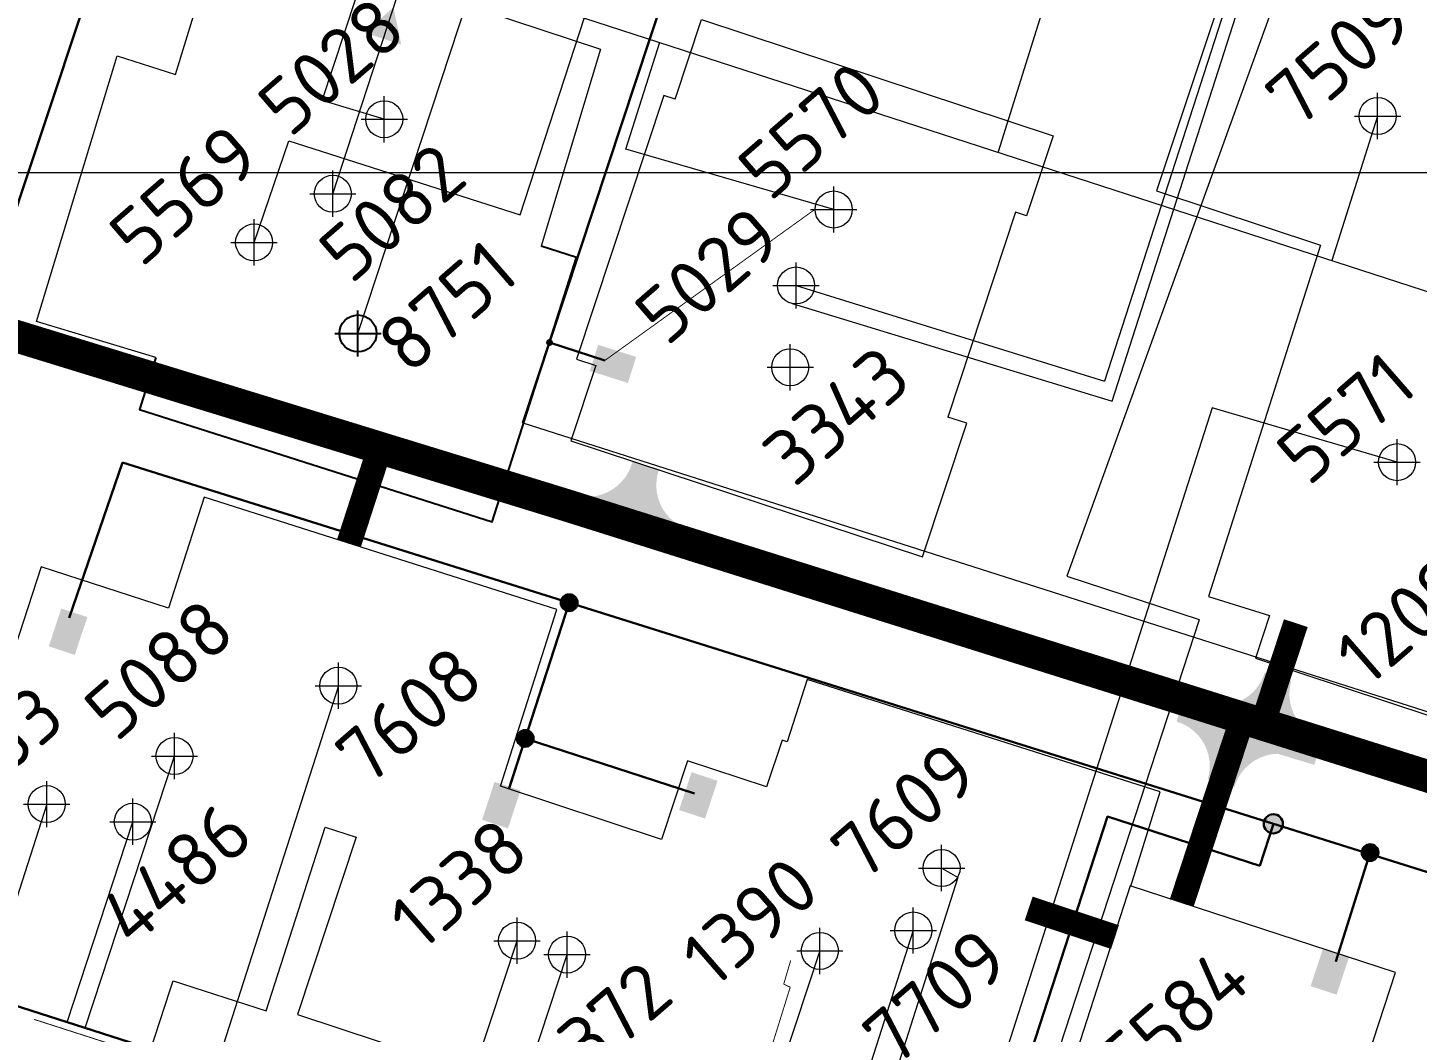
# Model space of a CAD drawing. Header units: millimetres. Extents: x 519 to 9564855, y -810 to 5021775.
# Drawn here: x 9539664.9 to 9539965.1, y 4997814.2 to 4998031.3 of the extents above; entities that cross this region are included whole.
import ezdxf

# ---------------------------------------------------------------- set-up
doc = ezdxf.new("R2010")
doc.units = ezdxf.units.MM
doc.header["$LTSCALE"] = 2
doc.header["$MEASUREMENT"] = 0
doc.header["$PDMODE"] = 2
doc.header["$PDSIZE"] = 5
doc.linetypes.add('1', pattern=[0])
for name, color, linetype, lineweight in [('200 скв. на 2010 год', 61, 'Continuous', 0), ('PPLINE_GAS', 4, 'GAS_LINE', 30), ('WELLS(drilled after 2000y)', 6, 'Continuous', 40), ('Электро', 1, 'Continuous', 30), ('Электроснаб', 1, 'Continuous', 18), ('Электроснабжене', 1, 'Continuous', 18)]:
    doc.layers.add(name, color=color, linetype=linetype, lineweight=lineweight)
for name, color, linetype in [('Existing roads', 41, 'Continuous'), ('new 100 wells', 131, 'Continuous'), ('OilColl&Flowlines', 3, 'Continuous'), ('Stage 12 wells.Text&Frame', 52, 'Continuous'), ('Скважины  2018 года', 7, 'Continuous'), ('Скважины 2017г', 221, 'Continuous'), ('Скважины 2019г.', 241, 'Continuous'), ('Скважины на 2013 год.', 21, '1'), ('Скважины на 2025 год _ОСМОТР', 5, 'Continuous')]:
    doc.layers.add(name, color=color, linetype=linetype)
doc.styles.add('92051501$0$STANDARD', font='simplex.shx')
doc.styles.add('Elect', font='isocpeur.ttf')
doc.styles.get("Standard").update_dxf_attribs({"font": 'isocpeur.ttf', "width": 0.5})
doc.linetypes.add('CAB', pattern='A,0.7,-0.43403,["K",Standard,S=0.9,R=0,X=-0.4,Y=-0.3],-0.8', length=1.93403)
doc.linetypes.add('GAS_LINE', pattern='A,0.5,-0.2,["G",92051501$0$STANDARD,S=0.1,R=0,X=-0.1,Y=-0.05],-0.05', length=0.75)

msp = doc.modelspace()

# ---------------------------------------------------------------- hatches: boundary and pattern name
at = {"layer": 'Existing roads', "lineweight": 0}
h = msp.add_hatch(color=256, dxfattribs=at)
edge = h.paths.add_edge_path(flags=16)
edge.add_line((9542915.00048, 4997805.77889), (9542915.82838, 4997805.50495))
edge = h.paths.add_edge_path(flags=16)
edge.add_line((9542915.0804, 4997806.02041), (9542916.50414, 4997805.54932))
edge = h.paths.add_edge_path(flags=17)
edge.add_line((9542915.16031, 4997806.26193), (9542916.96364, 4997805.66524))
edge = h.paths.add_edge_path(flags=17)
edge.add_line((9542915.24023, 4997806.50345), (9542917.32836, 4997805.81252))
edge = h.paths.add_edge_path(flags=17)
edge.add_line((9542915.32014, 4997806.74496), (9542917.63357, 4997805.97949))
edge = h.paths.add_edge_path(flags=17)
edge.add_line((9542915.40006, 4997806.98648), (9542917.89543, 4997806.16081))
edge = h.paths.add_edge_path(flags=17)
edge.add_line((9542915.47997, 4997807.228), (9542918.12293, 4997806.3535))
edge = h.paths.add_edge_path(flags=17)
edge.add_line((9542915.55988, 4997807.46952), (9542918.32156, 4997806.55573))
edge = h.paths.add_edge_path(flags=17)
edge.add_line((9542915.6398, 4997807.71104), (9542918.49494, 4997806.76633))
edge = h.paths.add_edge_path(flags=17)
edge.add_line((9542915.71971, 4997807.95256), (9542918.64549, 4997806.98447))
edge = h.paths.add_edge_path(flags=17)
edge.add_line((9542915.79963, 4997808.19408), (9542918.77483, 4997807.20964))
edge = h.paths.add_edge_path(flags=17)
edge.add_line((9542915.87954, 4997808.4356), (9542918.88401, 4997807.44147))
edge = h.paths.add_edge_path(flags=17)
edge.add_line((9542916.09053, 4997811.84928), (9542916.91843, 4997811.57535))
edge = h.paths.add_edge_path(flags=17)
edge.add_line((9542915.41477, 4997811.80492), (9542916.83851, 4997811.33383))
edge = h.paths.add_edge_path(flags=17)
edge.add_line((9542914.95527, 4997811.689), (9542916.7586, 4997811.09231))
edge = h.paths.add_edge_path(flags=16)
edge.add_line((9542914.59055, 4997811.54171), (9542916.67869, 4997810.85079))
edge = h.paths.add_edge_path(flags=17)
edge.add_line((9542914.28535, 4997811.37474), (9542916.59877, 4997810.60927))
edge = h.paths.add_edge_path(flags=16)
edge.add_line((9542914.02348, 4997811.19343), (9542916.51886, 4997810.36775))
edge = h.paths.add_edge_path(flags=16)
edge.add_line((9542913.79599, 4997811.00074), (9542916.43894, 4997810.12623))
edge = h.paths.add_edge_path(flags=16)
edge.add_line((9542913.59735, 4997810.7985), (9542916.35903, 4997809.88471))
edge = h.paths.add_edge_path(flags=17)
edge.add_line((9542913.42397, 4997810.58791), (9542916.27911, 4997809.64319))
edge = h.paths.add_edge_path(flags=17)
edge.add_line((9542913.27342, 4997810.36976), (9542916.1992, 4997809.40167))
edge = h.paths.add_edge_path(flags=17)
edge.add_line((9542913.14408, 4997810.1446), (9542916.11928, 4997809.16016))
edge = h.paths.add_edge_path(flags=17)
edge.add_line((9542913.0349, 4997809.91276), (9542916.03937, 4997808.91864))
edge = h.paths.add_edge_path(flags=16)
edge.add_line((9542912.9453, 4997809.67445), (9542918.97361, 4997807.67979))
edge = h.paths.add_edge_path(flags=0)
edge.add_line((9542912.9453, 4997809.67445), (9542918.97361, 4997807.67979))
edge = h.paths.add_edge_path(flags=17)
edge.add_line((9542916.95679, 4997811.69128), (9542914.96213, 4997805.66296))
edge = h.paths.add_edge_path()
edge.add_arc((9542915.95946, 4997808.67712), 3.17487, 0, 360)
h.paths.add_polyline_path([(9541621.30331, 4998240.21534), (9541619.40682, 4998234.52294), (9541668.34915, 4998218.3288), (9541670.24564, 4998224.02121)])
edge = h.paths.add_edge_path()
edge.add_line((9541543.45632, 4998259.65358), (9541545.35281, 4998265.34598))
edge.add_line((9541545.35281, 4998265.34598), (9539882.1273, 4998815.67717))
edge.add_arc((9539884.64036, 4998823.2722), 8, 161.691556, 251.691556, ccw=False)
edge.add_line((9539877.04533, 4998825.78526), (9539870.13442, 4998804.89892))
edge.add_arc((9539877.72945, 4998802.38586), 8, 71.691556, 161.691556, ccw=False)
edge.add_line((9539880.24251, 4998809.9809), (9541543.45632, 4998259.65358))
h.paths.add_polyline_path([(9542731.24197, 4997866.63683), (9542733.13846, 4997872.32923), (9541746.19614, 4998198.89057), (9541744.29964, 4998193.19816)])
edge = h.paths.add_edge_path()
edge.add_line((9542910.0184, 4997814.64503), (9542909.36398, 4997812.66899))
edge.add_line((9542909.36398, 4997812.66899), (9542916.00503, 4997810.46964))
edge.add_arc((9542908.97287, 4997822.57537), 14, 300.1520949, 341.6915561)
edge.add_line((9542922.26418, 4997818.17752), (9542982.04609, 4997998.85197))
edge.add_arc((9542983.94484, 4997998.22371), 2, 71.691556, 161.6915561, ccw=False)
edge.add_line((9542984.57311, 4998000.12246), (9542975.07709, 4998003.26452))
edge.add_arc((9542974.44884, 4998001.36581), 1.99996, -18.3072492, 71.6915562, ccw=False)
edge.add_line((9542976.34757, 4998000.73759), (9542916.56564, 4997820.06306))
edge.add_arc((9542908.97061, 4997822.57612), 8, 277.5258796, 341.691556, ccw=False)
h.paths.add_polyline_path([(9542831.9304, 4997833.32085), (9542833.8167, 4997839.01663), (9542809.08896, 4997847.19859), (9542807.19247, 4997841.50618)])
at = {"layer": 'Existing roads', "linetype": 'ByBlock', "lineweight": 0, "ltscale": 25}
h = msp.add_hatch(color=41, dxfattribs=at)
edge = h.paths.add_edge_path()
edge.add_line((9539781.16815, 4997924.6049), (9539806.05918, 4997917.09248))
edge.add_line((9539806.05918, 4997917.09248), (9539807.79282, 4997922.83657))
edge.add_arc((9539810.68257, 4997932.41049), 10.00053, 160.3140374, 253.2042866, ccw=False)
edge.add_line((9539801.26654, 4997935.77931), (9539795.52245, 4997937.51295))
edge.add_arc((9539785.78691, 4997939.96512), 10.03962, 253.2991719, 345.8625275, ccw=False)
edge.add_line((9539782.90178, 4997930.34898), (9539781.16815, 4997924.6049))
for points in [[(9539917.92296, 4997879.50874), (9539942.81399, 4997871.99632), (9539944.54763, 4997877.7404, -0.414213562), (9539937.86354, 4997890.20327), (9539932.11946, 4997891.93691, -0.414213562), (9539919.65659, 4997885.25282)], [(9539939.69715, 4997879.74645), (9539914.75753, 4997887.09596), (9539913.06149, 4997881.34066, -0.414213562), (9539919.82691, 4997868.92177), (9539925.58221, 4997867.22573, -0.414213562), (9539938.00111, 4997873.99115)]]:
    msp.add_hatch(color=41, dxfattribs=at).paths.add_polyline_path(points)
at = {"layer": 'Электро', "ltscale": 7.5}
msp.add_hatch(color=256, dxfattribs=at).paths.add_polyline_path([(9539788.12015, 4997962.75963), (9539786.32438, 4997957.12751), (9539794.53524, 4997954.50954), (9539796.331, 4997960.14166)])
at = {"layer": 'Электро'}
h = msp.add_hatch(color=256, dxfattribs=at)
edge = h.paths.add_edge_path()
edge.add_arc((9539781.85374, 4997907.03698), 1.80448, 0, 360)
for points in [[(9539669.44263, 4997897.60091), (9539675.05486, 4997895.74393), (9539677.76209, 4997903.92579), (9539672.14986, 4997905.78277)], [(9539805.59398, 4997862.23502), (9539811.20622, 4997860.37804), (9539813.91344, 4997868.5599), (9539808.30121, 4997870.41688)], [(9539763.03206, 4997860.13495), (9539768.64429, 4997858.27796), (9539771.35152, 4997866.45982), (9539765.73929, 4997868.31681)], [(9539942.01859, 4997824.1888), (9539947.63082, 4997822.33181), (9539950.33805, 4997830.51367), (9539944.72582, 4997832.37066)]]:
    msp.add_hatch(color=256, dxfattribs=at).paths.add_polyline_path(points)
h = msp.add_hatch(color=256, dxfattribs=at)
edge = h.paths.add_edge_path()
edge.add_arc((9539772.37357, 4997877.71981), 1.80448, 0, 360)
h = msp.add_hatch(color=256, dxfattribs=at)
edge = h.paths.add_edge_path()
edge.add_arc((9539933.97367, 4997859.25538), 2.06767, 0, 360)
h = msp.add_hatch(color=256, dxfattribs=at)
edge = h.paths.add_edge_path()
edge.add_arc((9539954.86128, 4997853.03667), 1.80448, 0, 360)
at = {"layer": 'Электроснаб', "lineweight": 0, "ltscale": 7.5}
msp.add_hatch(color=1, dxfattribs=at).paths.add_polyline_path([(9539788.12015, 4997962.75963), (9539786.32438, 4997957.12751), (9539794.53524, 4997954.50954), (9539796.331, 4997960.14166)])
at = {"layer": 'Электроснаб', "lineweight": 0}
h = msp.add_hatch(color=1, dxfattribs=at)
edge = h.paths.add_edge_path()
edge.add_arc((9539781.85374, 4997907.03698), 1.80448, 0, 360)
for points in [[(9539669.44263, 4997897.60091), (9539675.05486, 4997895.74393), (9539677.76209, 4997903.92579), (9539672.14986, 4997905.78277)], [(9539805.59398, 4997862.23502), (9539811.20622, 4997860.37804), (9539813.91344, 4997868.5599), (9539808.30121, 4997870.41688)], [(9539763.03206, 4997860.13495), (9539768.64429, 4997858.27796), (9539771.35152, 4997866.45982), (9539765.73929, 4997868.31681)], [(9539942.01859, 4997824.1888), (9539947.63082, 4997822.33181), (9539950.33805, 4997830.51367), (9539944.72582, 4997832.37066)]]:
    msp.add_hatch(color=1, dxfattribs=at).paths.add_polyline_path(points)
h = msp.add_hatch(color=1, dxfattribs=at)
edge = h.paths.add_edge_path()
edge.add_arc((9539772.37357, 4997877.71981), 1.80448, 0, 360)
h = msp.add_hatch(color=1, dxfattribs=at)
edge = h.paths.add_edge_path()
edge.add_arc((9539933.97367, 4997859.25538), 2.06767, 0, 360)
h = msp.add_hatch(color=1, dxfattribs=at)
edge = h.paths.add_edge_path()
edge.add_arc((9539954.86128, 4997853.03667), 1.80448, 0, 360)
at = {"layer": 'Электроснабжене', "lineweight": 0, "ltscale": 7.5}
msp.add_hatch(color=1, dxfattribs=at).paths.add_polyline_path([(9539788.12015, 4997962.75963), (9539786.32438, 4997957.12751), (9539794.53524, 4997954.50954), (9539796.331, 4997960.14166)])
at = {"layer": 'Электроснабжене', "lineweight": 0}
h = msp.add_hatch(color=1, dxfattribs=at)
edge = h.paths.add_edge_path()
edge.add_arc((9539781.85374, 4997907.03698), 1.80448, 0, 360)
for points in [[(9539669.44263, 4997897.60091), (9539675.05486, 4997895.74393), (9539677.76209, 4997903.92579), (9539672.14986, 4997905.78277)], [(9539805.59398, 4997862.23502), (9539811.20622, 4997860.37804), (9539813.91344, 4997868.5599), (9539808.30121, 4997870.41688)], [(9539763.03206, 4997860.13495), (9539768.64429, 4997858.27796), (9539771.35152, 4997866.45982), (9539765.73929, 4997868.31681)], [(9539942.01859, 4997824.1888), (9539947.63082, 4997822.33181), (9539950.33805, 4997830.51367), (9539944.72582, 4997832.37066)]]:
    msp.add_hatch(color=1, dxfattribs=at).paths.add_polyline_path(points)
h = msp.add_hatch(color=1, dxfattribs=at)
edge = h.paths.add_edge_path()
edge.add_arc((9539772.37357, 4997877.71981), 1.80448, 0, 360)
h = msp.add_hatch(color=1, dxfattribs=at)
edge = h.paths.add_edge_path()
edge.add_arc((9539933.97367, 4997859.25538), 2.06767, 0, 360)
h = msp.add_hatch(color=1, dxfattribs=at)
edge = h.paths.add_edge_path()
edge.add_arc((9539954.86128, 4997853.03667), 1.80448, 0, 360)

# ---------------------------------------------------------------- linework, layer by layer
at = {"layer": '200 скв. на 2010 год', "color": 0, "linetype": 'ByBlock', "lineweight": 0}
for points in [[(9539696.82469, 4998021.17838), (9539701.24342, 4998035.72875), (9539706.93317, 4998034.01343)], [(9539787.58093, 4997958.28759), (9539782.18202, 4997941.97759), (9539858.20837, 4997916.97637), (9539867.74414, 4997945.79562), (9539863.63399, 4997947.15559)], [(9539933.14026, 4997904.25923), (9539930.13701, 4997895.03745), (9539987.12241, 4997876.18202), (9539988.53659, 4997880.456), (9539988.53659, 4997880.456)], [(9539801.81099, 4997855.85853), (9539767.0452, 4997867.3619)], [(9539695.63036, 4997823.35102), (9539696.30027, 4997825.29727), (9539716.41178, 4997818.83582), (9539729.13306, 4997858.51761)]]:
    msp.add_lwpolyline(points, dxfattribs=at)
for centre in [(9539730.8, 4997995.4), (9539829.6, 4997957.9), (9539687.6, 4997859.7), (9539781.4, 4997831)]:
    msp.add_circle(centre, 4, dxfattribs=at)
for p in [(9539730.8, 4997995.4), (9539829.6, 4997957.9), (9539687.6, 4997859.7), (9539781.4, 4997831)]:
    msp.add_point(p, dxfattribs=at)
at = {"layer": 'Existing roads', "color": 0, "linetype": 'ByBlock', "lineweight": 0, "ltscale": 80}
msp.add_line((9533000, 4998000), (9548000, 4998000), dxfattribs=at)
at = {"layer": 'Existing roads', "lineweight": 0, "flags": 128}
for points, const_width in [([(9539565.39469, 4997994.43913), (9539781.43469, 4997928.03913), (9540419.33469, 4997727.26913), (9541536.98469, 4997374.84913), (9541686.09469, 4997327.92913), (9543001.21469, 4996911.42913)], 7), ([(9539734.27843, 4997919.85591), (9539740.96595, 4997940.47722)], 5.4), ([(9539938.83234, 4997902.61446), (9539930.91002, 4997878.67144)], 5.4)]:
    msp.add_lwpolyline(points, dxfattribs=dict(at, const_width=const_width))
at = {"layer": 'Existing roads', "lineweight": 0, "const_width": 5.4}
for points in [[(9539914.19022, 4997842.20276), (9539926.63316, 4997880.01752)], [(9539881.11353, 4997840.95784), (9539899.76389, 4997834.78609)]]:
    msp.add_lwpolyline(points, dxfattribs=at)
at = {"layer": 'new 100 wells', "color": 0, "linetype": 'ByBlock', "lineweight": 0}
for points in [[(9539824.50178, 4997867.21671), (9539807.43745, 4997872.86299), (9539801.81099, 4997855.85853)], [(9539735.8596, 4997856.3921), (9539723.18202, 4997818.07759), (9539794.56647, 4997794.45777), (9539794.73751, 4997794.9747)]]:
    msp.add_lwpolyline(points, dxfattribs=at)
for centre in [(9539770.6, 4997834), (9539836, 4997831.8)]:
    msp.add_circle(centre, 4, dxfattribs=at)
for p in [(9539770.6, 4997834), (9539836, 4997831.8)]:
    msp.add_point(p, dxfattribs=at)
at = {"layer": 'OilColl&Flowlines', "linetype": 'ByBlock', "lineweight": 0}
for p, q in [((9539728.5062, 4998015.57505), (9539823.39136, 4998302.54028)), ((9539901.2, 4998089.7), (9539874.49547, 4998004.43597)), ((9539741.9, 4998011.5), (9539728.5062, 4998015.57505))]:
    msp.add_line(p, q, dxfattribs=at)
at = {"layer": 'OilColl&Flowlines', "color": 3, "linetype": 'ByBlock', "lineweight": 0, "ltscale": 5}
for p, q in [((9539991.40981, 4998245.55594), (9539897.48777, 4997954.89937)), ((9539899.14812, 4997950.59425), (9539993.78797, 4998245.07996)), ((9539730.8, 4997995.4), (9539747.18538, 4998045.80078)), ((9539736.23, 4997965.21), (9539761.21677, 4998041.23316, -15.60874)), ((9539830.86, 4997975.58), (9539897.48777, 4997954.89937)), ((9539830, 4997971.7), (9539899.14812, 4997950.59425)), ((9539677.29817, 4997815.17347, 12.05747), (9539696.6, 4997873.9)), ((9539673.3779, 4997816.42874, 8.88426), (9539687.6, 4997859.7)), ((9539756.12333, 4997789.93368), (9539770.6, 4997834)), ((9539766.79027, 4997786.51813), (9539781.4, 4997831))]:
    msp.add_line(p, q, dxfattribs=at)
at = {"layer": 'OilColl&Flowlines', "lineweight": 30}
msp.add_line((9539804.72297, 4997774.37209), (9539537.64941, 4997859.88896), dxfattribs=at)
at = {"layer": 'OilColl&Flowlines', "lineweight": 0}
msp.add_line((9539836, 4997831.8), (9539815.76236, 4997770.83728), dxfattribs=at)
msp.add_solid([(9539745.58202, 4998027.60593), (9539737.72491, 4998030.20571), (9539743.90494, 4998035.71027)], dxfattribs=at)
at = {"layer": 'PPLINE_GAS', "color": 4, "linetype": 'GAS_LINE', "lineweight": 0, "ltscale": 15}
for p, q in [((9540007.69199, 4998240.16846), (9539889.37, 4997912.74)), ((9539889.37, 4997912.74), (9539917.96667, 4997903.40167)), ((9539917.94, 4997903.32), (9539864.48, 4997739.61))]:
    msp.add_line(p, q, dxfattribs=at)
at = {"layer": 'Stage 12 wells.Text&Frame', "color": 0, "linetype": 'ByBlock', "lineweight": 0}
for points in [[(9539706.93317, 4998034.01343), (9539712.34342, 4998051.82875), (9539788.64405, 4998026.61234), (9539775.83115, 4997984.07583)], [(9539804.73726, 4998015.8357), (9539802.29745, 4998016.64299), (9539783.44202, 4997959.65759), (9539787.58093, 4997958.28759)], [(9539880.67326, 4997990.63771), (9539880.67326, 4997990.63771), (9539880.67326, 4997990.63771), (9539878.28417, 4997991.43175), (9539863.63399, 4997947.15559)], [(9539695.29904, 4997905.85515), (9539667.78822, 4997914.76418), (9539662.12234, 4997897.26812)]]:
    msp.add_lwpolyline(points, dxfattribs=at)
for centre in [(9539741.9, 4998011.5), (9539830.86, 4997975.58), (9539696.6, 4997873.9)]:
    msp.add_circle(centre, 4, dxfattribs=at)
for p in [(9539741.9, 4998011.5), (9539830.86, 4997975.58), (9539696.6, 4997873.9)]:
    msp.add_point(p, dxfattribs=at)
at = {"layer": 'WELLS(drilled after 2000y)', "linetype": 'ByBlock', "lineweight": 0, "ltscale": 50, "const_width": 0.2}
for points in [[(9539808.1175, 4997771.3005), (9539820.754, 4997811.993), (9539825.43167, 4997810.53853), (9539829.604, 4997823.957), (9539828.207, 4997824.621), (9539829.712, 4997829.752)], [(9539688.22107, 4997809.92735), (9539666.27769, 4997816.99681)]]:
    msp.add_lwpolyline(points, dxfattribs=at)
at = {"layer": 'Скважины  2018 года', "color": 5, "linetype": 'ByBlock', "lineweight": 0, "ltscale": 50}
for p, q in [((9539771.30043, 4997990.86088), (9539785.14392, 4998033.46752)), ((9539713.79098, 4997984.87892), (9539721.29026, 4998006.86571)), ((9539721.29026, 4998006.86571), (9539771.30043, 4997990.86088))]:
    msp.add_line(p, q, dxfattribs=at)
at = {"layer": 'Скважины  2018 года', "color": 3, "lineweight": 0, "ltscale": 50}
msp.add_line((9539956.5, 4998012.2), (9539946.58328, 4997981.00683, -12.32421), dxfattribs=at)
at = {"layer": 'Скважины  2018 года', "color": 3, "linetype": 'ByBlock', "lineweight": 0, "ltscale": 50}
msp.add_line((9539668.98623, 4997863.51149), (9539655.7207, 4997822.08257), dxfattribs=at)
at = {"layer": 'Скважины  2018 года', "color": 0, "linetype": 'ByBlock', "lineweight": 0}
for points in [[(9539984.97591, 4997971.64848), (9540003.59344, 4998027.75392), (9539927.66571, 4998052.95274), (9539908.7666, 4997996.00694), (9539944.1545, 4997984.26783)], [(9539692.59741, 4997960.03171), (9539666.79953, 4997967.79665), (9539684.23439, 4998025.20767), (9539696.82469, 4998021.17838)], [(9539767.0452, 4997867.3619), (9539779.21067, 4997905.56671), (9539702.97297, 4997929.81157), (9539695.29904, 4997905.85515)], [(9539691.28529, 4997809.93258), (9539695.63036, 4997823.35102)]]:
    msp.add_lwpolyline(points, dxfattribs=at)
for centre in [(9539956.5, 4998012.2), (9539713.79098, 4997984.87892), (9539732, 4997889.1), (9539668.98623, 4997863.51149), (9539856.2, 4997836.2)]:
    msp.add_circle(centre, 4, dxfattribs=at)
for p in [(9539713.8, 4997984.9), (9539669, 4997863.5)]:
    msp.add_point(p, dxfattribs=at)
at = {"layer": 'Скважины 2017г', "color": 3, "linetype": 'ByBlock', "lineweight": 0, "ltscale": 40}
msp.add_line((9539357.90921, 4998172.26941, -22.755), (9540642.11419, 4997755.02605), dxfattribs=at)
at = {"layer": 'Скважины 2017г', "color": 0, "linetype": 'ByBlock', "lineweight": 0}
msp.add_lwpolyline([(9539804.73726, 4998015.8357), (9539810.43745, 4998033.06299), (9539886.41798, 4998007.92241), (9539880.67326, 4997990.63771)], dxfattribs=at)
at = {"layer": 'Скважины 2017г', "color": 3, "linetype": 'ByBlock', "lineweight": 0, "ltscale": 40}
for points in [[(9539794.09513, 4998005.02011), (9539801.43243, 4998028.17516), (9539801.43243, 4998028.17516)], [(9539839, 4997992), (9539794.09513, 4998005.02011), (9539794.09513, 4998005.02011)]]:
    msp.add_lwpolyline(points, dxfattribs=at)
at = {"layer": 'Скважины 2017г', "color": 1, "linetype": 'CAB', "lineweight": 0, "ltscale": 2, "const_width": 0.2}
msp.add_lwpolyline([(9539789.55888, 4997959.37481), (9539834.9049, 4997992)], dxfattribs=at)
at = {"layer": 'Скважины 2017г', "color": 0, "linetype": 'ByBlock', "lineweight": 0}
msp.add_circle((9539839, 4997992), 4, dxfattribs=at)
msp.add_point((9539839, 4997992), dxfattribs=at)
at = {"layer": 'Скважины 2019г.', "color": 3, "linetype": 'ByBlock', "lineweight": 0, "ltscale": 50}
msp.add_line((9539732, 4997889.1), (9539705.44311, 4997806.16147), dxfattribs=at)
at = {"layer": 'Скважины 2019г.', "color": 3, "lineweight": 0}
msp.add_line((9539865.84305, 4997847.64655), (9539862.3, 4997849.7), dxfattribs=at)
at = {"layer": 'Скважины 2019г.', "color": 3, "lineweight": 0, "ltscale": 50}
for p, q in [((9539865.84305, 4997847.64655), (9539838.88066, 4997763.43596)), ((9539856.2, 4997836.2), (9539833.33678, 4997765.21058, 2))]:
    msp.add_line(p, q, dxfattribs=at)
at = {"layer": 'Скважины 2019г.', "color": 0, "linetype": 'ByBlock', "lineweight": 0}
for points in [[(9539903.1766, 4997845.8009), (9539909.51067, 4997866.16671), (9539833.27297, 4997890.41157), (9539828.9722, 4997876.98545)], [(9539828.9722, 4997876.98545), (9539827.86571, 4997877.35274), (9539824.50178, 4997867.21671)], [(9539729.13306, 4997858.51761), (9539735.8596, 4997856.3921)]]:
    msp.add_lwpolyline(points, dxfattribs=at)
msp.add_circle((9539862.3, 4997849.7), 4, dxfattribs=at)
for p in [(9539956.5, 4998012.2), (9539732, 4997889.1), (9539862.3, 4997849.7), (9539856.2, 4997836.2)]:
    msp.add_point(p, dxfattribs=at)
at = {"layer": 'Скважины на 2013 год.', "color": 3, "linetype": 'ByBlock', "lineweight": 0, "ltscale": 5}
for p, q in [((9539920.77142, 4997949.12288), (9539859.22711, 4997756.92106)), ((9539960.7, 4997937.4), (9539920.77142, 4997949.12288))]:
    msp.add_line(p, q, dxfattribs=at)
at = {"layer": 'Скважины на 2013 год.', "color": 0, "linetype": 'ByBlock', "lineweight": 0}
msp.add_lwpolyline([(9539944.1545, 4997984.26783), (9539919.96734, 4997908.40258), (9539933.14026, 4997904.25923)], dxfattribs=at)
at = {"layer": 'Скважины на 2013 год.', "color": 0, "linetype": 'ByBlock', "lineweight": 0, "ltscale": 200}
msp.add_lwpolyline([(9539953.23916, 4997805.26979), (9539960.3771, 4997827.10259), (9539903.03987, 4997845.8456), (9539878.48759, 4997769.70828), (9539891.47077, 4997765.4636)], dxfattribs=at)
at = {"layer": 'Скважины на 2013 год.', "color": 0, "linetype": 'ByBlock', "lineweight": 0}
msp.add_circle((9539960.7, 4997937.4), 4, dxfattribs=at)
msp.add_point((9539960.7, 4997937.4), dxfattribs=at)
at = {"layer": 'Скважины на 2025 год _ОСМОТР', "color": 0, "linetype": 'ByBlock', "lineweight": -2, "ltscale": 50}
msp.add_lwpolyline([(9539692.59741, 4997960.03171), (9539689.00913, 4997948.77257), (9539765.23178, 4997924.48044), (9539783.45087, 4997981.64743), (9539775.83115, 4997984.07583)], dxfattribs=at)
at = {"layer": 'Скважины на 2025 год _ОСМОТР', "color": 0, "linetype": 'ByBlock', "lineweight": -2}
msp.add_circle((9539736.23, 4997965.21), 4, dxfattribs=at)
msp.add_point((9539736.23, 4997965.21), dxfattribs=at)
at = {"layer": 'Электро'}
for p, q in [((9540154.57009, 4999471.07195, 0.00006), (9538962.08214, 4995887.9316, 0)), ((9539685.34266, 4997937.35158, 0), (9539673.8346, 4997903.78688)), ((9539685.34266, 4997937.35158, 0), (9540635.6279, 4997638.86241, 0)), ((9539898.17436, 4997860.85339, 0), (9539870.61673, 4997776.03975, 0)), ((9539931.02478, 4997850.17964, 0), (9539898.17436, 4997860.85339, 0)), ((9539933.97367, 4997859.25538, 0), (9539931.02478, 4997850.17964, 0))]:
    msp.add_line(p, q, dxfattribs=at)
at = {"layer": 'Электро', "ltscale": 0.5}
msp.add_line((9539771.87745, 4997945.93511, 0), (9539819.27889, 4998089.32914, 0), dxfattribs=at)
at = {"layer": 'Электро', "ltscale": 25}
for p, q in [((9539777.6034, 4997963.25665, 0), (9539789.55888, 4997959.37481)), ((9539947.47889, 4997829.48417, 0), (9539954.86128, 4997853.03667, 0))]:
    msp.add_line(p, q, dxfattribs=at)
at = {"layer": 'Электро', "ltscale": 0.7}
for p, q in [((9539768.8256, 4997866.7728), (9539781.85374, 4997907.03698, 0)), ((9539769.18127, 4997867.84771), (9539781.85374, 4997907.03698, 0)), ((9539808.93521, 4997865.84016), (9539772.37357, 4997877.71981, 0))]:
    msp.add_line(p, q, dxfattribs=at)
at = {"layer": 'Электро'}
for centre, radius in [((9539781.85374, 4997907.03698, 0), 1.80448), ((9539772.37357, 4997877.71981, 0), 1.80448), ((9539933.97367, 4997859.25538, 0), 2.06767), ((9539954.86128, 4997853.03667, 0), 1.80448)]:
    msp.add_circle(centre, radius, dxfattribs=at)
for start, end in [(162, 342), (342, 162)]:
    msp.add_arc((9539777.6034, 4997963.25665, 0), 0.5, start, end, dxfattribs=at)
at = {"layer": 'Электроснаб', "color": 1, "linetype": 'ByBlock', "lineweight": 0}
for p, q in [((9540154.57009, 4999471.07195, 0.00006), (9538962.08214, 4995887.9316, 0)), ((9539685.34266, 4997937.35158, 0), (9539673.8346, 4997903.78688)), ((9539685.34266, 4997937.35158, 0), (9540635.6279, 4997638.86241, 0))]:
    msp.add_line(p, q, dxfattribs=at)
at = {"layer": 'Электроснаб', "color": 1, "lineweight": 0, "ltscale": 0.5}
msp.add_line((9539771.87745, 4997945.93511, 0), (9539819.27889, 4998089.32914, 0), dxfattribs=at)
at = {"layer": 'Электроснаб', "color": 1, "lineweight": 0, "ltscale": 25}
for p, q in [((9539777.6034, 4997963.25665, 0), (9539789.55888, 4997959.37481)), ((9539947.47889, 4997829.48417, 0), (9539954.86128, 4997853.03667, 0))]:
    msp.add_line(p, q, dxfattribs=at)
at = {"layer": 'Электроснаб', "color": 1, "lineweight": 0, "ltscale": 0.7}
for p, q in [((9539769.18127, 4997867.84771), (9539781.85374, 4997907.03698, 0)), ((9539769.18127, 4997867.84771), (9539781.85374, 4997907.03698, 0)), ((9539808.93521, 4997865.84016), (9539772.37357, 4997877.71981, 0))]:
    msp.add_line(p, q, dxfattribs=at)
at = {"layer": 'Электроснаб', "color": 1, "lineweight": 0}
for p, q in [((9539898.17436, 4997860.85339, 0), (9539870.61673, 4997776.03975, 0)), ((9539931.02478, 4997850.17964, 0), (9539898.17436, 4997860.85339, 0)), ((9539933.97367, 4997859.25538, 0), (9539931.02478, 4997850.17964, 0))]:
    msp.add_line(p, q, dxfattribs=at)
for centre, radius in [((9539781.85374, 4997907.03698, 0), 1.80448), ((9539772.37357, 4997877.71981, 0), 1.80448), ((9539933.97367, 4997859.25538, 0), 2.06767), ((9539954.86128, 4997853.03667, 0), 1.80448)]:
    msp.add_circle(centre, radius, dxfattribs=at)
for start, end in [(162, 342), (342, 162)]:
    msp.add_arc((9539777.6034, 4997963.25665, 0), 0.5, start, end, dxfattribs=at)
at = {"layer": 'Электроснабжене', "color": 1, "linetype": 'ByBlock', "lineweight": 0}
for p, q in [((9540154.57009, 4999471.07195, 0.00006), (9538962.08214, 4995887.9316, 0)), ((9539685.34266, 4997937.35158, 0), (9539673.8346, 4997903.78688)), ((9539685.34266, 4997937.35158, 0), (9540635.6279, 4997638.86241, 0))]:
    msp.add_line(p, q, dxfattribs=at)
at = {"layer": 'Электроснабжене', "color": 1, "lineweight": 0, "ltscale": 0.5}
msp.add_line((9539771.87745, 4997945.93511, 0), (9539819.27889, 4998089.32914, 0), dxfattribs=at)
at = {"layer": 'Электроснабжене', "color": 1, "lineweight": 0, "ltscale": 25}
for p, q in [((9539777.6034, 4997963.25665, 0), (9539789.55888, 4997959.37481)), ((9539947.47889, 4997829.48417, 0), (9539954.86128, 4997853.03667, 0))]:
    msp.add_line(p, q, dxfattribs=at)
at = {"layer": 'Электроснабжене', "color": 1, "lineweight": 0}
for p, q in [((9539771.87745, 4997945.93511, 0), (9540730.39313, 4997639.62222, 0)), ((9539898.17436, 4997860.85339, 0), (9539870.61673, 4997776.03975, 0)), ((9539931.02478, 4997850.17964, 0), (9539898.17436, 4997860.85339, 0)), ((9539933.97367, 4997859.25538, 0), (9539931.02478, 4997850.17964, 0))]:
    msp.add_line(p, q, dxfattribs=at)
at = {"layer": 'Электроснабжене', "color": 1, "lineweight": 0, "ltscale": 0.7}
for p, q in [((9539769.18127, 4997867.84771), (9539781.85374, 4997907.03698, 0)), ((9539769.18127, 4997867.84771), (9539781.85374, 4997907.03698, 0)), ((9539808.93521, 4997865.84016), (9539772.37357, 4997877.71981, 0))]:
    msp.add_line(p, q, dxfattribs=at)
at = {"layer": 'Электроснабжене', "color": 1, "lineweight": 0}
for centre, radius in [((9539781.85374, 4997907.03698, 0), 1.80448), ((9539772.37357, 4997877.71981, 0), 1.80448), ((9539933.97367, 4997859.25538, 0), 2.06767), ((9539954.86128, 4997853.03667, 0), 1.80448)]:
    msp.add_circle(centre, radius, dxfattribs=at)
for start, end in [(162, 342), (342, 162)]:
    msp.add_arc((9539777.6034, 4997963.25665, 0), 0.5, start, end, dxfattribs=at)

# ---------------------------------------------------------------- texts
at = {"layer": '200 скв. на 2010 год', "color": 0, "linetype": 'ByBlock', "lineweight": 0, "style": 'Elect'}
for s, p in [('5082', (9539734.68689, 4997975.5957)), ('3343', (9539830.53129, 4997931.70912)), ('1209', (9539954.30378, 4997888.43693)), ('4486', (9539687.3617, 4997832.23)), ('3372', (9539779.82714, 4997799.33475))]:
    msp.add_text(s, height=12, rotation=41, dxfattribs=at).set_placement(p)
at = {"layer": 'new 100 wells', "color": 0, "linetype": 'ByBlock', "lineweight": 0, "style": 'Elect'}
for s, p in [('1338', (9539749.86218, 4997831.30715)), ('1390', (9539812.98759, 4997823.24351))]:
    msp.add_text(s, height=12, rotation=41, dxfattribs=at).set_placement(p)
at = {"layer": 'Stage 12 wells.Text&Frame', "color": 0, "linetype": 'ByBlock', "lineweight": 0, "style": 'Elect'}
for s, p in [('5028', (9539721.50987, 4998007.24049)), ('5029', (9539802.93515, 4997962.15703)), ('5088', (9539683.97862, 4997876.62792))]:
    msp.add_text(s, height=12, rotation=41, dxfattribs=at).set_placement(p)
at = {"layer": 'Скважины  2018 года', "color": 0, "linetype": 'ByBlock', "lineweight": 0, "style": 'Elect'}
for s, p in [('7509', (9539939.13986, 4998009.05635)), ('5569', (9539689.38864, 4997979.20065)), ('7608', (9539738.24279, 4997866.92487)), ('5583', (9539647.2694, 4997857.99107)), ('7709', (9539852.10027, 4997806.218))]:
    msp.add_text(s, height=12, rotation=41, dxfattribs=at).set_placement(p)
at = {"layer": 'Скважины 2017г', "color": 0, "linetype": 'ByBlock', "lineweight": 0, "style": 'Elect'}
msp.add_text('5570', height=12, rotation=41, dxfattribs=at).set_placement((9539825.22191, 4997993.43314))
at = {"layer": 'Скважины 2019г.', "color": 0, "linetype": 'ByBlock', "lineweight": 0, "style": 'Elect'}
msp.add_text('7609', height=12, rotation=41, dxfattribs=at).set_placement((9539845.22711, 4997846.31186))
at = {"layer": 'Скважины на 2013 год.', "color": 0, "linetype": 'ByBlock', "lineweight": 0, "style": 'Elect'}
msp.add_text('5571', height=12, rotation=41, dxfattribs=at).set_placement((9539941.56364, 4997931.92361))
at = {"layer": 'Скважины на 2013 год.', "color": 0, "linetype": 'ByBlock', "lineweight": 0, "ltscale": 200, "style": 'Elect'}
msp.add_text('5584', height=12, rotation=41, dxfattribs=at).set_placement((9539903.03679, 4997801.00281))
at = {"layer": 'Скважины на 2025 год _ОСМОТР', "color": 0, "linetype": 'ByBlock', "lineweight": -2, "style": 'Elect'}
msp.add_text('8751', height=12, rotation=41, dxfattribs=at).set_placement((9539747.25909, 4997955.92619))

doc.saveas('drawing.dxf')
